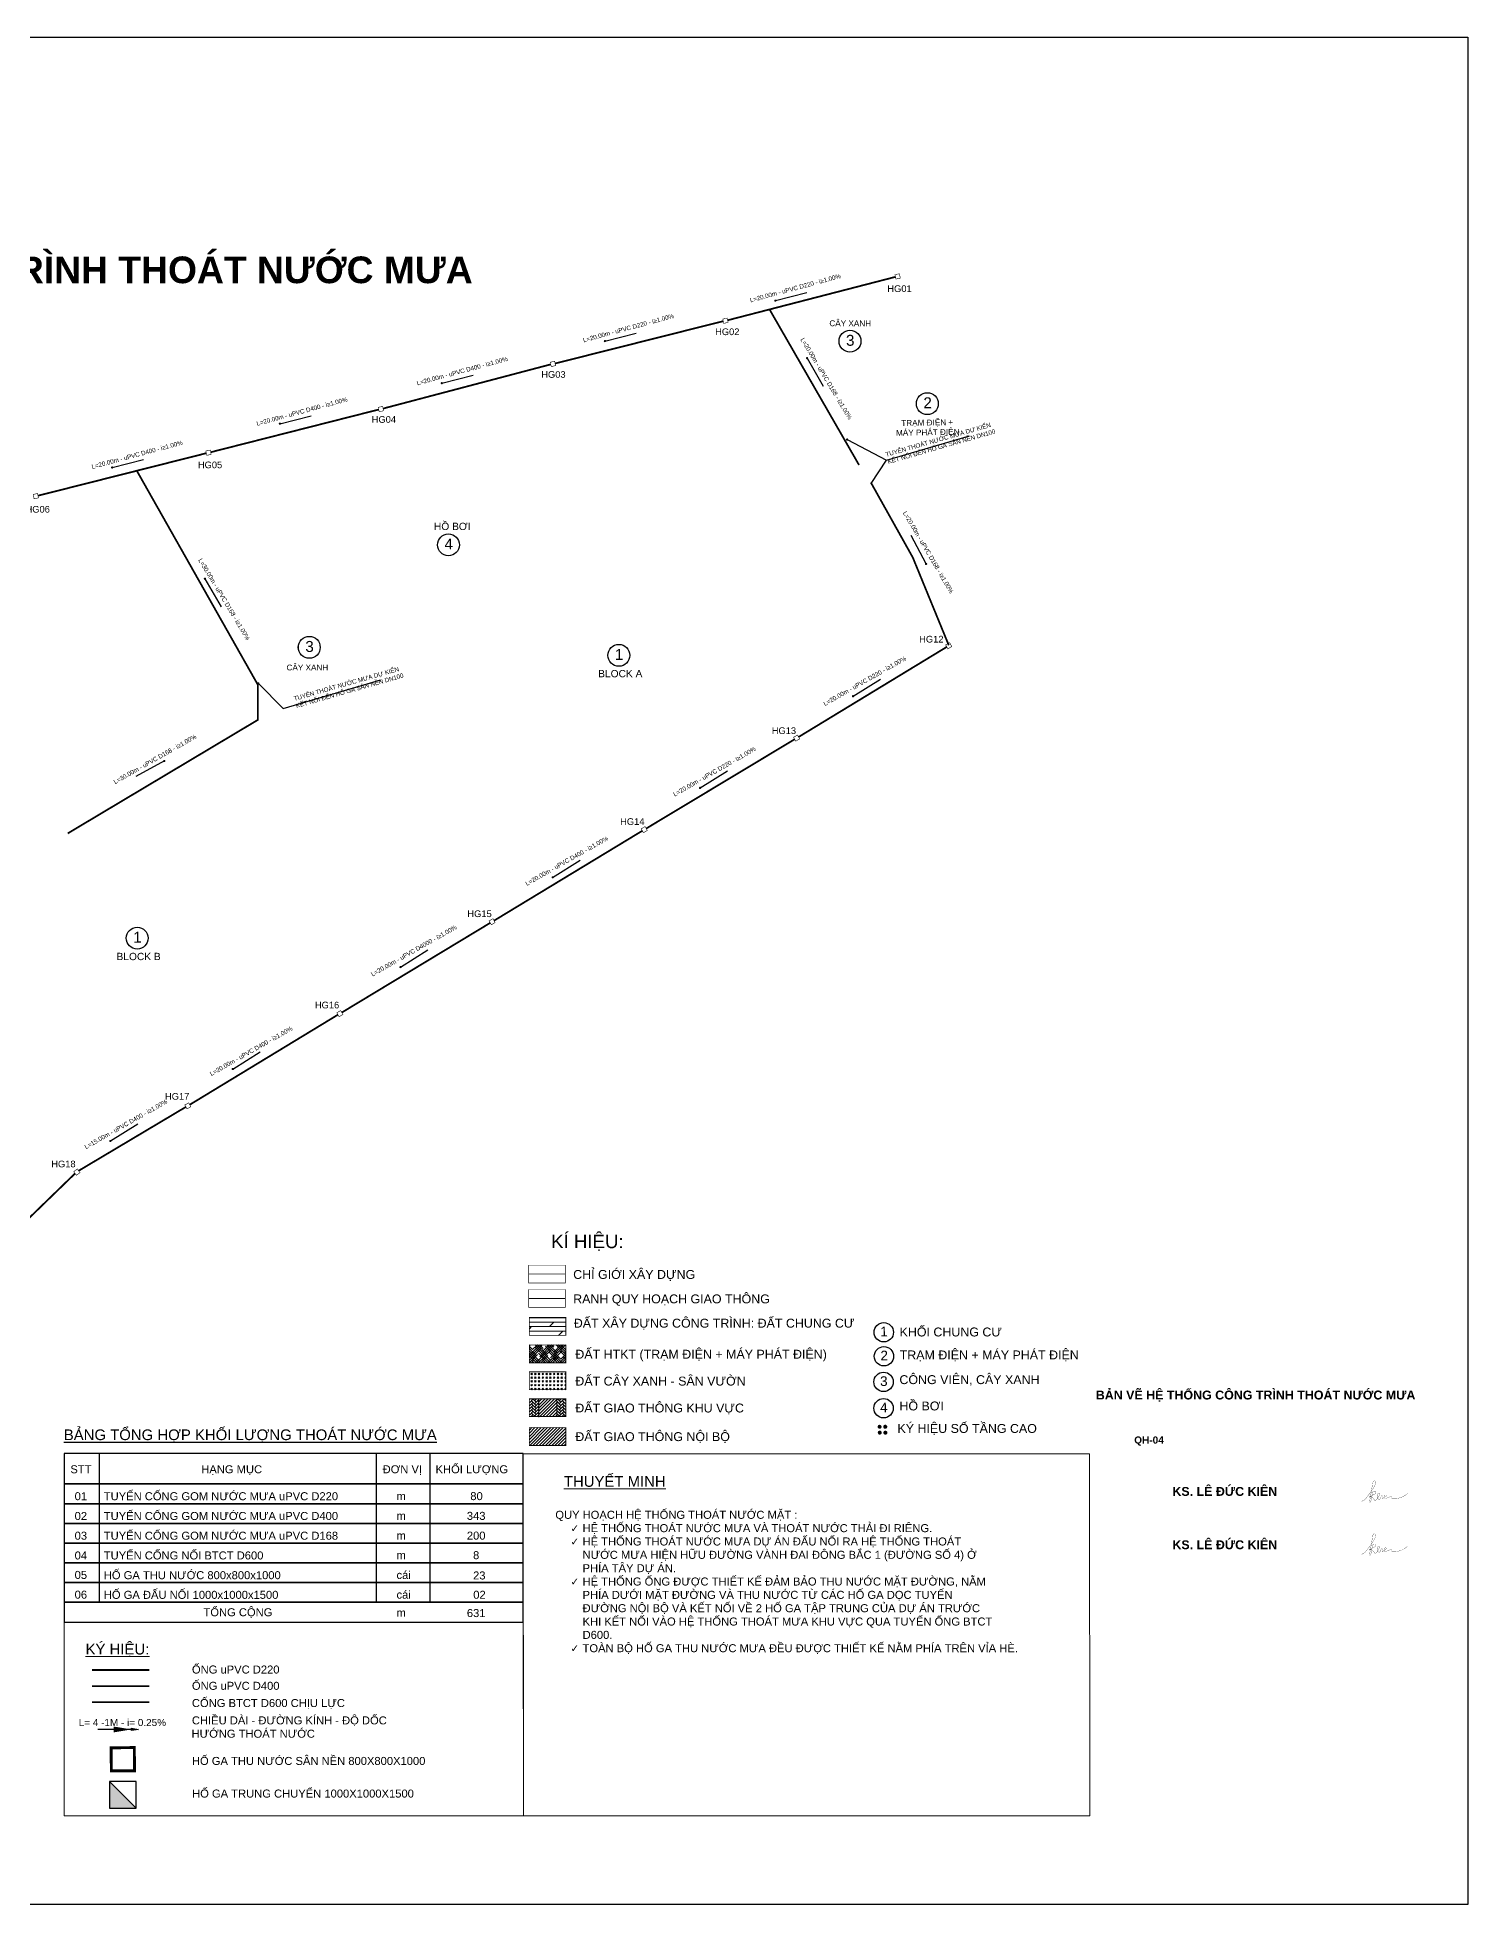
# Model space of a CAD drawing. Header units: metres. Extents: x 612567 to 612864, y 1207716 to 1207926.
# Drawn here: x 612702.7 to 612863.5, y 1207715.5 to 1207925.5 of the extents above; entities that cross this region are included whole.
import ezdxf
from ezdxf.enums import TextEntityAlignment as Align

# ---------------------------------------------------------------- set-up
doc = ezdxf.new("R2010")
doc.units = ezdxf.units.M
doc.header["$MEASUREMENT"] = 0
doc.set_wipeout_variables(frame=1)
for name, pattern in [('3-1', [4, 3, -1]), ('ACAD_ISO02W100', [15, 12, -3]), ('Dash', [6.35, 3.175, -3.175]), ('DASHDOT', [1, 0.5, -0.25, 0, -0.25]), ('HIDDEN2', [4.7625, 3.175, -1.5875])]:
    doc.linetypes.add(name, pattern=pattern)
for name, color, linetype in [('0-Frame-text', 7, 'Continuous'), ('02-TEXT', 7, 'Continuous'), ('3_Heavy line', 3, 'Continuous'), ('5L', 1, 'Continuous'), ('@.TUYEN TN MƯA', 4, 'DASHDOT'), ('CHU', 7, 'Continuous'), ('GT-MCN', 7, 'Continuous'), ('KHUNG LUI CONG TRINH', 7, 'Continuous'), ('TAD - TEXT', 7, 'Continuous'), ('TT.TAD - LANDMARK', 6, 'Continuous'), ('TT.TAD - LANDSCAPE - HATCH', 254, 'Continuous'), ('XREF-KHUNG A2-Songhong$0$TEXT KHUNG', 7, 'Continuous')]:
    doc.layers.add(name, color=color, linetype=linetype)
for name, color, linetype, lineweight in [('00-HACTH', 8, 'Continuous', 5), ('E-04', 252, '04DH', 5), ('GACH LAT', 8, 'Continuous', 5), ('Level 3', 7, 'Continuous', 0), ('QH', 5, '3-1', 30), ('QH_DAT_Cayxanhhanche', 94, 'ACAD_ISO02W100', 13), ('QH_DAT_CTHTKT_DuongGT', 251, 'ACAD_ISO02W100', 20), ('QH_DAT_CTHTKT_Hatangkhac', 199, 'ACAD_ISO02W100', 9), ('QH_DAT_NO_Nhaochungcu', 40, 'ACAD_ISO02W100', 13), ('QHDH_DAT_CTHTKT_DuongGT_CH', 251, 'ACAD_ISO02W100', 20)]:
    doc.layers.add(name, color=color, linetype=linetype, lineweight=lineweight)
doc.styles.add('arial', font='arial.ttf')
doc.styles.add('Khung ten 25062008$0$arial', font='arialbd.ttf', dxfattribs={"height": 2.5})
doc.styles.get("Standard").update_dxf_attribs({"font": 'arial.ttf'})
doc.styles.add('VNIHC', font='')
doc.styles.add('XREF-KHUNG A2-Songhong$0$XR KHUNG 4TO A0 NOI DAI$0$Khung ten 25062008$0$arial', font='arialbd.ttf', dxfattribs={"height": 2.5})
doc.styles.get('VNIHC').set_extended_font_data('VNI-Helve-Condense')
doc.linetypes.add('04DH', pattern='A,15.184282,-3.785163,0.245393,-3.754607,0.245393,-3.785163,15.184282,-3.88722,["0,4kV",VNIHC,S=6,R=0,X=0,Y=-3],-22.15922', length=68.230723)
doc.linetypes.add('TRACKS', pattern='A,0.15,[130,ltypeshp.shx,S=0.25,R=0,X=0,Y=0],0.15', length=0.3)
doc.dimstyles.get("Standard").update_dxf_attribs({"dimtxt": 0.18, "dimasz": 0.18, "dimexe": 0.18, "dimexo": 0.0625, "dimgap": 0.09, "dimtad": 0, "dimtih": 1, "dimtoh": 1, "dimdec": 4, "dimzin": 0, "dimdsep": 46, "dimtxsty": 'Standard', "dimcen": 0.09, "dimadec": 0, "dimazin": 0, "dimtfac": 1, "dimtdec": 4, "dimtofl": 0, "dimtmove": 0, "dimatfit": 3, "dimfxl": 1, "dimtolj": 1, "dimtzin": 0, "dimarcsym": 0})
doc.dimstyles.new('VQA - Dim Mat Cat GTx2', dxfattribs={"dimtxt": 1, "dimasz": 0.2, "dimexe": 0.2, "dimexo": 0.2, "dimgap": 0.1, "dimtad": 1, "dimdec": 0, "dimzin": 12, "dimtxsty": 'arial', "dimblk": 'ARCHTICK', "dimcen": 1, "dimdle": 0.1, "dimclrd": 256, "dimclre": 256, "dimclrt": 256, "dimadec": 3, "dimazin": 3, "dimtm": 1e-09, "dimtfac": 1, "dimtdec": 0, "dimtix": 1, "dimtmove": 0, "dimatfit": 1, "dimldrblk": 'DOTSMALL', "dimfxl": 1, "dimfxlon": 1, "dimtolj": 1, "dimtzin": 4, "dimlwd": -1, "dimlwe": -1, "dimarcsym": 0})
pattern_1 = [(45, (-613713.7546, -1204723.17035), (-0.176776695297, 0.176776695297), [])]
pattern_2 = [(45, (-194.52898, -2.8142), (0, 0.34745427), [0.7370618, -0.2456873]), (135, (-194.35525, -2.64048), (3e-17, 0.34745427), [0.7370618, -0.2456873])]

# ---------------------------------------------------------------- blocks, each defined once
blk = doc.blocks.new('TEN HANG MUC')
at = {"color": 6}
blk.add_wipeout([(2345, 1911), (1660, 2528), (786, 2917), (19, 3016), (-923, 2865), (-1651, 2509), (-2252, 1976), (-2569, 1533), (-2837, 936), (-2949, 453), (-2970, -243), (-2929, -539), (-2770, -1090), (-2597, -1452), (-2206, -1997), (-1798, -2371), (-1275, -2690), (-877, -2847), (-443, -2948), (19, -2984), (679, -2910), (1121, -2774), (1620, -2521), (2070, -2173), (2418, -1785), (2615, -1487), (2815, -1069), (2950, -625), (3019, 16), (2939, 706), (2780, 1190), (2523, 1668)], dxfattribs=at).dxf.layer = '02-TEXT'
at = {"layer": '02-TEXT', "color": 6}
blk.add_circle((19, 16), 3000, dxfattribs=at)
at = {"layer": '02-TEXT', "color": 6, "linetype": 'Continuous', "style": 'arial'}
blk.add_attdef('A', text='', height=3000, dxfattribs=at).set_placement((100, -1243), align=Align.CENTER)
blk = doc.blocks.new('5E45666')
at = {"layer": 'GACH LAT'}
h = blk.add_hatch(dxfattribs=at)
h.set_pattern_fill('AR-HBONE', color=256, scale=0.002418)
h.set_pattern_definition(pattern_2)
h.paths.add_polyline_path([(2.99, 13.91), (1.98, 13.91), (1.98, 11.91), (2.99, 11.91)])
h = blk.add_hatch(dxfattribs=at)
h.set_pattern_fill('AR-HBONE', color=256, scale=0.002418)
h.set_pattern_definition(pattern_2)
h.paths.add_polyline_path([(6.04, 13.91), (5.03, 13.91), (5.03, 11.91), (6.04, 11.91)])
at = {"layer": 'QH_DAT_Cayxanhhanche'}
h = blk.add_hatch(dxfattribs=at)
h.set_pattern_fill('GOST_GLASS', color=256, scale=0.05)
h.set_pattern_definition([(45, (-613713.7546, -1204723.17035), (0.42426406871, 0), [0.25, -0.35]), (45, (-613713.64853, -1204723.17035), (0.42426406871, 0), [0.1, -0.5]), (45, (-613713.7546, -1204723.06428), (0.42426406871, 0), [0.1, -0.5])])
h.paths.add_polyline_path([(6.04, 14.93), (1.93, 14.93), (1.93, 16.94), (6.04, 16.94)])
at = {"layer": 'QH_DAT_CTHTKT_DuongGT', "linetype": 'Continuous'}
h = blk.add_hatch(dxfattribs=at)
h.set_pattern_fill('ANSI31', color=256, scale=2)
h.set_pattern_definition(pattern_1)
h.paths.add_polyline_path([(2.99, 13.91), (2.99, 11.91), (5.03, 11.91), (5.03, 13.91)])
h = blk.add_hatch(dxfattribs=at)
h.set_pattern_fill('ANSI31', color=256, scale=2)
h.set_pattern_definition(pattern_1)
h.paths.add_polyline_path([(1.93, 10.66), (1.93, 8.65), (6.04, 8.65), (6.04, 10.66)])
at = {"layer": 'QH_DAT_CTHTKT_Hatangkhac', "linetype": 'Continuous', "ltscale": 0.01}
h = blk.add_hatch(dxfattribs=at)
h.set_pattern_fill('HOUND', color=256, scale=3, angle=45)
h.set_pattern_definition([(45, (-613713.7546, -1204720.14355), (0.397747564417, 0.662912607362), [3, -1.5]), (135, (-613713.7546, -1204720.14355), (0.397747564417, -0.662912607362), [3, -1.5])])
h.paths.add_polyline_path([(6.04, 17.96), (1.93, 17.96), (1.93, 19.96), (6.04, 19.96)])
at = {"layer": 'QH_DAT_NO_Nhaochungcu', "linetype": 'Continuous'}
h = blk.add_hatch(dxfattribs=at)
h.set_pattern_fill('DOLMIT', color=256, scale=2, style=0)
h.set_pattern_definition([(0, (-613713.7546, -1204721.4754), (0, 0.5), []), (45, (-613713.7546, -1204721.4754), (-0.9999999983, 0.9999999983), [0.7071067812, -1.4142135624])])
h.paths.add_polyline_path([(6.04, 21.04), (1.93, 21.04), (1.93, 23.05), (6.04, 23.05)])
at = {"color": 4, "linetype": 'Continuous', "ltscale": 5, "const_width": 0.227, "elevation": 11.55, "flags": 128}
for points in [[(41.21, 10.77, 1), (41.43, 10.75, 1)], [(41.84, 10.77, 1), (42.07, 10.75, 1)], [(41.23, 10.11, 1), (41.45, 10.09, 1)], [(41.86, 10.1, 1), (42.08, 10.09, 1)]]:
    blk.add_lwpolyline(points, format="xyb", close=True, dxfattribs=at)
at = {"layer": '00-HACTH', "elevation": -0.2}
for points in [[(2.99, 13.85), (2.99, 11.85)], [(5.03, 13.91), (5.03, 11.91)]]:
    blk.add_lwpolyline(points, dxfattribs=at)
at = {"layer": 'KHUNG LUI CONG TRINH', "linetype": 'Dash', "lineweight": 25, "ltscale": 0.1, "const_width": 0.1}
blk.add_lwpolyline([(1.86, 27.94), (5.97, 27.94)], dxfattribs=at)
at = {"layer": 'QH', "linetype": 'ACAD_ISO02W100', "ltscale": 0.1, "const_width": 0.106}
blk.add_lwpolyline([(1.86, 25.2), (5.97, 25.2)], dxfattribs=at)
at = {"layer": 'QH_DAT_Cayxanhhanche', "ltscale": 0.075, "const_width": 0.1}
blk.add_lwpolyline([(6.04, 14.93), (1.93, 14.93), (1.93, 16.94), (6.04, 16.94)], close=True, dxfattribs=at)
at = {"layer": 'QH_DAT_CTHTKT_Hatangkhac', "ltscale": 0.075, "const_width": 0.1, "elevation": 0.2}
blk.add_lwpolyline([(6.04, 17.96), (1.93, 17.96), (1.93, 19.96), (6.04, 19.96)], close=True, dxfattribs=at)
at = {"layer": 'QH_DAT_NO_Nhaochungcu', "linetype": 'HIDDEN2', "ltscale": 0.3, "const_width": 0.1}
blk.add_lwpolyline([(6.04, 21.04), (1.93, 21.04), (1.93, 23.05), (6.04, 23.05)], close=True, dxfattribs=at)
at = {"layer": 'QHDH_DAT_CTHTKT_DuongGT_CH', "ltscale": 0.05, "const_width": 0.1, "elevation": -0.2}
for points in [[(6.04, 11.91), (1.93, 11.91), (1.93, 13.91), (6.04, 13.91)], [(6.04, 8.65), (1.93, 8.65), (1.93, 10.66), (6.04, 10.66)]]:
    blk.add_lwpolyline(points, close=True, dxfattribs=at)
at = {"layer": 'TT.TAD - LANDSCAPE - HATCH', "color": 0, "linetype": 'Continuous', "const_width": 0.0605}
for points in [[(5.97, 26.94), (1.86, 26.94), (1.86, 28.94), (5.97, 28.94)], [(5.97, 24.19), (1.86, 24.19), (1.86, 26.2), (5.97, 26.2)]]:
    blk.add_lwpolyline(points, close=True, dxfattribs=at)
at = {"layer": 'TT.TAD - LANDMARK', "linetype": 'Continuous', "xscale": 0.0003627272727272727, "yscale": 0.0003627272727272727, "zscale": 0.0003627272727272727, "rotation": 0.8617172174704556}
for p, values in [((41.78, 21.38, 11.55), {'A': '1'}), ((41.76, 15.8, 11.55), {'A': '3'})]:
    blk.add_blockref('TEN HANG MUC', p, dxfattribs=at).add_auto_attribs(values)
at = {"layer": 'TAD - TEXT', "linetype": 'Continuous', "ltscale": 5, "style": 'arial'}
for s, p in [('CHỈ GIỚI XÂY DỰNG', (6.86, 27.39)), ('RANH QUY HOẠCH GIAO THÔNG', (6.86, 24.64)), ('ĐẤT HTKT (TRẠM ĐIỆN + MÁY PHÁT ĐIỆN)', (7.1, 18.42)), ('ĐẤT CÂY XANH - SÂN VƯỜN', (7.1, 15.4, -0.2)), ('ĐẤT GIAO THÔNG KHU VỰC', (7.1, 12.37, -0.2)), ('KÝ HIỆU SỐ TẦNG CAO', (43.33, 10.07, 11.55)), ('ĐẤT GIAO THÔNG NỘI BỘ', (7.1, 9.15, -0.2))]:
    blk.add_text(s, height=1, dxfattribs=at).set_placement(p)
at = {"layer": 'TAD - TEXT', "linetype": 'Continuous', "ltscale": 5, "attachment_point": 1, "style": 'arial'}
for s, insert, char_height, width in [('KÍ HIỆU: ', (4.38, 32.35), 1.5, 30.7682), ('ĐẤT XÂY DỰNG CÔNG TRÌNH: ĐẤT CHUNG CƯ ', (6.93, 22.91), 1, 33.6819)]:
    blk.add_mtext(s, dxfattribs=dict(at, insert=insert, char_height=char_height, width=width))
at = {"layer": 'TT.TAD - LANDMARK', "linetype": 'Continuous', "xscale": 0.0003627272727272727, "yscale": 0.0003627272727272727, "zscale": 0.0003627272727272727, "rotation": 0.8617172174704556}
blk.add_blockref('TEN HANG MUC', (41.76, 12.84, 11.55), dxfattribs=at).add_auto_attribs({'A': '4'})
at = {"layer": 'TAD - TEXT', "linetype": 'Continuous', "ltscale": 5, "style": 'arial'}
for s, p in [('KHỐI CHUNG CƯ', (43.57, 20.92, 11.55)), ('CÔNG VIÊN, CÂY XANH', (43.55, 15.56, 11.55))]:
    blk.add_text(s, height=1, dxfattribs=at).set_placement(p)
at = {"layer": 'TT.TAD - LANDMARK', "linetype": 'Continuous', "xscale": 0.0003627272727272727, "yscale": 0.0003627272727272727, "zscale": 0.0003627272727272727, "rotation": 0.8617172174704556}
blk.add_blockref('TEN HANG MUC', (41.8, 18.68, 11.55), dxfattribs=at).add_auto_attribs({'A': '2'})
at = {"layer": 'TAD - TEXT', "linetype": 'Continuous', "ltscale": 5, "style": 'arial'}
blk.add_text('HỒ BƠI', height=1, dxfattribs=at).set_placement((43.55, 12.6, 11.55))
blk.add_text('TRẠM ĐIỆN + MÁY PHÁT ĐIỆN', height=1, dxfattribs=at).set_placement((43.58, 18.34, 11.55))
blk = doc.blocks.new('_ARCHTICK')
at = {"color": 0, "linetype": 'ByBlock', "const_width": 0.3}
blk.add_lwpolyline([(-0.5, -0.5), (0.5, 0.5)], dxfattribs=at)
blk = doc.blocks.new('fbf')
at = {"layer": 'TT.TAD - LANDMARK', "linetype": 'Continuous', "xscale": 0.0004103999999999999, "yscale": 0.0004103999999999999, "zscale": 0.0004103999999999999, "rotation": 0.8617172174704556}
for p, values in [((614221.7, 1204898.75), {'A': '3'}), ((614230.4, 1204891.72, 98), {'A': '2'}), ((614176.54, 1204875.84, 98), {'A': '4'}), ((614160.89, 1204864.32), {'A': '3'}), ((614195.71, 1204863.42, 98), {'A': '1'}), ((614141.54, 1204831.62, 98), {'A': '1'})]:
    blk.add_blockref('TEN HANG MUC', p, dxfattribs=at).add_auto_attribs(values)
at = {"layer": 'TAD - TEXT', "linetype": 'Continuous', "ltscale": 5, "style": 'arial'}
for s, height, p in [('CÂY XANH', 0.657, (614219.39, 1204900.44, 78.4)), ('HỒ BƠI', 0.821, (614174.92, 1204877.52, 98)), ('CÂY XANH', 0.657, (614158.34, 1204861.73, 78.4)), ('BLOCK A', 0.821, (614193.39, 1204860.96, 98)), ('BLOCK B', 0.821, (614139.22, 1204829.15, 98))]:
    blk.add_text(s, height=height, dxfattribs=at).set_placement(p)
at = {"layer": 'TAD - TEXT', "insert": (614223.84, 1204889.81, 78.4), "char_height": 0.6566, "width": 13.0364, "attachment_point": 1, "rotation": 1.0497, "style": 'arial'}
blk.add_mtext('\\pi3.63656;TRẠM ĐIỆN +\\P\\pi3.02202;MÁY PHÁT ĐIỆN', dxfattribs=at)
blk = doc.blocks.new('Hệ thống thoát nước mưa')
at = {"layer": '@.TUYEN TN MƯA', "color": 4, "const_width": 0.2, "flags": 128}
for points in [[(612799.17, 1207898.58), (612780.29, 1207893.7)], [(612795.07, 1207877.42), (612785, 1207894.92)], [(612779.8, 1207893.6), (612760.89, 1207888.84)], [(612796.45, 1207875.36), (612801.11, 1207867.03), (612805.16, 1207857.15)], [(612804.94, 1207856.97), (612788.26, 1207846.83)], [(612787.83, 1207846.58), (612771.13, 1207836.54)]]:
    blk.add_lwpolyline(points, dxfattribs=at)
at = {"layer": '@.TUYEN TN MƯA', "color": 4, "linetype": 'ByBlock', "ltscale": 0.5, "const_width": 0.0635, "flags": 128}
for points in [[(612799.6, 1207898.93), (612799.11, 1207898.83), (612799.22, 1207898.34), (612799.71, 1207898.44)], [(612780.23, 1207893.94), (612779.75, 1207893.84), (612779.85, 1207893.35), (612780.34, 1207893.46)], [(612760.83, 1207889.09), (612760.34, 1207888.98), (612760.45, 1207888.49), (612760.94, 1207888.6)], [(612741.49, 1207884.01), (612741, 1207883.91), (612741.1, 1207883.42), (612741.59, 1207883.52)], [(612722.1, 1207879.1), (612721.61, 1207879), (612721.71, 1207878.51), (612722.2, 1207878.61)], [(612702.68, 1207874.22), (612702.19, 1207874.11), (612702.29, 1207873.62), (612702.78, 1207873.73)], [(612805.25, 1207857.44), (612804.81, 1207857.19), (612805.06, 1207856.75), (612805.5, 1207857)], [(612788.14, 1207847.05), (612787.7, 1207846.8), (612787.95, 1207846.37), (612788.39, 1207846.62)], [(612771.01, 1207836.76), (612770.57, 1207836.51), (612770.82, 1207836.07), (612771.26, 1207836.32)], [(612753.9, 1207826.4), (612753.46, 1207826.15), (612753.71, 1207825.72), (612754.14, 1207825.97)], [(612736.77, 1207816.07), (612736.34, 1207815.82), (612736.59, 1207815.38), (612737.02, 1207815.63)], [(612719.67, 1207805.69), (612719.24, 1207805.45), (612719.49, 1207805.01), (612719.92, 1207805.26)], [(612706.75, 1207797.95), (612707.05, 1207797.55), (612707.45, 1207797.84), (612707.15, 1207798.25)]]:
    blk.add_lwpolyline(points, close=True, dxfattribs=at)
at = {"layer": '@.TUYEN TN MƯA', "color": 4, "ltscale": 2, "const_width": 0.2, "flags": 128}
for points in [[(612760.4, 1207888.74), (612741.54, 1207883.77)], [(612741.05, 1207883.66), (612722.15, 1207878.86)], [(612721.66, 1207878.75), (612702.73, 1207873.97)], [(612713.84, 1207876.78), (612727.46, 1207852.7)], [(612727.46, 1207852.7), (612727.46, 1207848.76), (612706.07, 1207835.99)], [(612770.7, 1207836.29), (612754.02, 1207826.18)], [(612753.59, 1207825.93), (612736.9, 1207815.85)], [(612736.46, 1207815.6), (612719.8, 1207805.48)], [(612719.36, 1207805.23), (612707.3, 1207798.05)], [(612706.9, 1207797.75), (612692.9, 1207784.17)]]:
    blk.add_lwpolyline(points, dxfattribs=at)
at = {"layer": '@.TUYEN TN MƯA', "style": 'arial'}
for s, p in [('HG01', (612798.25, 1207896.88)), ('HG02', (612778.88, 1207892.03)), ('HG03', (612759.33, 1207887.23)), ('HG04', (612740.26, 1207882.17)), ('HG05', (612720.71, 1207877.06)), ('HG06', (612701.33, 1207872.07)), ('HG12', (612801.83, 1207857.46)), ('HG13', (612785.25, 1207847.17)), ('HG14', (612768.2, 1207836.95)), ('HG15', (612751.02, 1207826.58)), ('HG16', (612733.87, 1207816.31)), ('HG17', (612717.01, 1207806.04)), ('HG18', (612704.22, 1207798.44))]:
    blk.add_text(s, height=0.75, dxfattribs=at).set_placement(p)
at = {"layer": '@.TUYEN TN MƯA', "color": 4, "char_height": 0.5, "attachment_point": 1, "style": 'arial'}
for s, insert, width, rotation in [('{\\W0.8;L=20.00m - uPVC D220 - i≥1.00%}', (612782.74, 1207896.18), 9.4756, 15.1622), ('{\\W0.8;L=20.00m - uPVC D220 - i≥1.00%}', (612763.97, 1207891.69), 9.4756, 15.1622), ('{\\W0.8;L=20.00m - uPVC D168 - i≥1.00%}', (612788.88, 1207891.79), 9.4756, 300.9903), ('{\\W0.8;L=20.00m - uPVC D400 - i≥1.00%}', (612745.27, 1207886.86), 9.4756, 15.1622), ('{\\W0.8;L=20.00m - uPVC D400 - i≥1.00%}', (612727.25, 1207882.31), 9.4756, 15.1622), ('{\\W0.8;TUYẾN THOÁT NƯỚC MƯA DỰ KIẾN KẾT NỐI ĐẾN HỐ GA SÂN NỀN DN100}', (612798, 1207878.82), 10.057, 15.9684), ('{\\W0.8;L=20.00m - uPVC D400 - i≥1.00%}', (612708.71, 1207877.45), 9.4756, 15.1622), ('{\\W0.8;L=20.00m - uPVC D168 - i≥1.00%}', (612800.4, 1207872.29), 9.4756, 300.3538), ('{\\W0.8;L=30.00m - uPVC D168 - i≥1.00%}', (612721.16, 1207866.98), 9.4756, 300.9903), ('{\\W0.8;TUYẾN THOÁT NƯỚC MƯA DỰ KIẾN KẾT NỐI ĐẾN HỐ GA SÂN NỀN DN100}', (612731.44, 1207851.37), 10.057, 15.9684), ('{\\W0.8;L=20.00m - uPVC D220 - i≥1.00%}', (612790.99, 1207850.74), 9.4756, 29.561), ('{\\W0.8;L=30.00m - uPVC D168 - i≥1.00%}', (612711.16, 1207841.95), 9.4756, 29.561), ('{\\W0.8;L=20.00m - uPVC D220 - i≥1.00%}', (612774.09, 1207840.56), 9.4756, 29.561), ('{\\W0.8;L=20.00m - uPVC D400 - i≥1.00%}', (612757.47, 1207830.51), 9.4756, 29.561), ('{\\W0.8;L=20.00m - uPVC D4000 - i≥1.00%}', (612740.11, 1207820.32), 9.4756, 29.561), ('{\\W0.8;L=20.00m - uPVC D400 - i≥1.00%}', (612721.98, 1207809.13), 9.4756, 29.561), ('{\\W0.8;L=15.00m - uPVC D400 - i≥1.00%}', (612707.89, 1207800.9), 9.4756, 29.561)]:
    blk.add_mtext(s, dxfattribs=dict(at, insert=insert, width=width, rotation=rotation))
at = {"layer": '@.TUYEN TN MƯA', "linetype": 'Continuous'}
for points, override in [([(612785.66, 1207895.91), (612789.18, 1207896.81)], {"dimasz": 1, "dimgap": 0.1, "dimtad": 0}), ([(612766.49, 1207891.36), (612770.01, 1207892.26)], {"dimasz": 1, "dimgap": 0.1, "dimtad": 0}), ([(612789.22, 1207889.44), (612791.05, 1207886.29)], {"dimasz": 1, "dimgap": 0.1, "dimtad": 0}), ([(612748.15, 1207886.63), (612751.67, 1207887.52)], {"dimasz": 1, "dimgap": 0.1, "dimtad": 0}), ([(612729.93, 1207882.07), (612733.45, 1207882.97)], {"dimasz": 1, "dimgap": 0.1, "dimtad": 0}), ([(612793.72, 1207880.29), (612798.14, 1207877.96), (612807.5, 1207880.69)], {"dimasz": 1, "dimtad": 0}), ([(612796.45, 1207875.36), (612798.14, 1207877.96), (612807.5, 1207880.69)], {"dimasz": 1, "dimtad": 0}), ([(612711.07, 1207877.14), (612714.59, 1207878.04)], {"dimasz": 1, "dimgap": 0.1, "dimtad": 0}), ([(612802.61, 1207866.29), (612800.92, 1207869.51)], {"dimasz": 1, "dimgap": 0.1, "dimtad": 0}), ([(612721.5, 1207864.63), (612723.33, 1207861.49)], {"dimasz": 1, "dimgap": 0.1, "dimtad": 0}), ([(612727.51, 1207852.86), (612730.29, 1207850.04), (612741.3, 1207853.25)], {"dimasz": 1, "dimtad": 0}), ([(612794.39, 1207851.42), (612797.47, 1207853.35)], {"dimasz": 1, "dimgap": 0.1, "dimtad": 0}), ([(612716.94, 1207844.14), (612713.75, 1207842.4)], {"dimasz": 1, "dimgap": 0.1, "dimtad": 0}), ([(612777.19, 1207841.11), (612780.27, 1207843.04)], {"dimasz": 1, "dimgap": 0.1, "dimtad": 0}), ([(612760.61, 1207831.05), (612763.69, 1207832.99)], {"dimasz": 1, "dimgap": 0.1, "dimtad": 0}), ([(612743.5, 1207820.96), (612746.58, 1207822.89)], {"dimasz": 1, "dimgap": 0.1, "dimtad": 0}), ([(612724.63, 1207809.49), (612727.71, 1207811.42)], {"dimasz": 1, "dimgap": 0.1, "dimtad": 0}), ([(612710.87, 1207801.4), (612713.95, 1207803.33)], {"dimasz": 1, "dimgap": 0.1, "dimtad": 0})]:
    blk.add_leader(points, dimstyle='VQA - Dim Mat Cat GTx2', override=override, dxfattribs=at)

msp = doc.modelspace()

# ---------------------------------------------------------------- linework, layer by layer
at = {"layer": '3_Heavy line', "color": 160, "linetype": 'Continuous', "const_width": 0.0252, "flags": 128}
for points in [[(612851.59, 1207760.88, 0.044334), (612851.85, 1207761, 0.075255), (612851.98, 1207761.11, 0.004913), (612852.17, 1207761.33, 0.018079), (612852.22, 1207761.39, 0.002496), (612852.44, 1207761.69, 0.006902), (612852.52, 1207761.8, 0.001748), (612852.6, 1207761.92, -0.00117), (612852.73, 1207762.11, -0.007074), (612852.85, 1207762.28, 0.006492), (612852.98, 1207762.47, 0.051453), (612853.04, 1207762.57, 0.025534), (612853.12, 1207762.8, 0.058303), (612853.15, 1207762.95, 0.064226), (612853.14, 1207763.08, 0.108536), (612853.09, 1207763.18, 0.245903), (612853.05, 1207763.2, 0.152752), (612853, 1207763.19, 0.0745), (612852.93, 1207763.12, 0.043187), (612852.84, 1207762.98, 0.078272), (612852.81, 1207762.89, 0.018115), (612852.79, 1207762.71, -0.017687), (612852.77, 1207762.53, -0.000619), (612852.68, 1207761.96, -0.002945), (612852.66, 1207761.84, -0.000393), (612852.62, 1207761.63, 0.000329), (612852.58, 1207761.38, 0.000886), (612852.54, 1207761.16, 0.001568), (612852.52, 1207761.03, 0.022704), (612852.51, 1207760.99, 0.005447), (612852.5, 1207760.84, 0.021671), (612852.5, 1207760.77, 0.058331), (612852.51, 1207760.74, 0.540144), (612852.53, 1207760.74, 0.088891), (612852.58, 1207760.8, 0.022371), (612852.61, 1207760.84, 0.028919), (612852.62, 1207760.88, 0.026107), (612852.65, 1207760.99, 0.008418), (612852.72, 1207761.32, 0.022579), (612852.76, 1207761.55, -0.024923), (612852.79, 1207761.76, -0.058548), (612852.83, 1207761.88, -0.07425), (612852.88, 1207761.97, -0.111851), (612852.93, 1207762, -0.070368), (612853.03, 1207762.03, -0.090912), (612853.12, 1207762.02, -0.180783), (612853.16, 1207761.99, -0.137714), (612853.18, 1207761.95, -0.077158), (612853.17, 1207761.87, -0.067829), (612853.13, 1207761.76, -0.095257), (612853.08, 1207761.7, -0.048865), (612852.96, 1207761.63, -0.020099), (612852.67, 1207761.5, -0.038098), (612852.5, 1207761.44, 0.107022), (612852.45, 1207761.41, 1.011043), (612852.5, 1207761.35, -0.27021), (612852.66, 1207761.37, -0.0336), (612852.79, 1207761.31, -0.069961), (612852.85, 1207761.27, -0.02544), (612852.89, 1207761.22, -0.010409), (612853, 1207761.09, -0.043018), (612853.04, 1207761.02, 0.068903), (612853.08, 1207760.97, 0.26305), (612853.11, 1207760.96, 0.106516), (612853.19, 1207761, 0.080478), (612853.29, 1207761.1, 0.022349), (612853.57, 1207761.54, 0.009673), (612853.66, 1207761.69, 0.073376), (612853.66, 1207761.71, 0.330784), (612853.66, 1207761.72, 0.040621), (612853.59, 1207761.75, 0.468883), (612853.35, 1207761.6, 0.213065), (612853.49, 1207761.09, 0.022161), (612853.54, 1207761.04, 0.245558), (612853.55, 1207761.04, 0.153085), (612853.56, 1207761.05, 0.018529), (612853.66, 1207761.16, 0.161373), (612853.77, 1207761.42, -0.415065), (612853.86, 1207761.5, -0.115323), (612853.89, 1207761.49, -0.084868), (612853.91, 1207761.47, -0.351259), (612853.91, 1207761.37, 0.241621), (612853.89, 1207761.23, 0.030708), (612853.91, 1207761.18, 0.244647), (612853.92, 1207761.17, 0.153965), (612853.94, 1207761.17, 0.037462), (612854.02, 1207761.22, 0.017021), (612854.14, 1207761.3, 0.01288), (612854.29, 1207761.42, 0.024258), (612854.36, 1207761.48, 0.04155), (612854.39, 1207761.52, 0.454416), (612854.38, 1207761.57, 0.161541), (612854.26, 1207761.59, 0.092631), (612854.19, 1207761.56, 0.133223), (612854.15, 1207761.53, 0.058382), (612854.13, 1207761.48, 0.031134), (612854.11, 1207761.39, 0.058644), (612854.1, 1207761.27, 0.126809), (612854.12, 1207761.21, 0.220272), (612854.19, 1207761.17, 0.129804), (612854.32, 1207761.19, 0.005531), (612854.47, 1207761.25, -0.006149), (612854.59, 1207761.3, -0.00073), (612854.72, 1207761.36, 0.000893), (612854.83, 1207761.4, 0.033207), (612854.89, 1207761.43, -0.045321), (612854.93, 1207761.44, -0.383917), (612854.94, 1207761.44, -0.063368), (612854.97, 1207761.35, -0.28021), (612854.94, 1207761.27, 0.582091), (612854.95, 1207761.21, 0.049358), (612854.98, 1207761.2, 0.01824), (612855.07, 1207761.19, 0.014364), (612855.1, 1207761.19, 0.002033), (612855.31, 1207761.19, 0.101755), (612856.04, 1207761.32, 0.089783), (612856.75, 1207761.76)], [(612851.59, 1207754.92, 0.044334), (612851.85, 1207755.05, 0.075255), (612851.98, 1207755.16, 0.004913), (612852.17, 1207755.38, 0.018079), (612852.22, 1207755.44, 0.002496), (612852.44, 1207755.74, 0.006902), (612852.52, 1207755.85, 0.001748), (612852.6, 1207755.97, -0.00117), (612852.73, 1207756.16, -0.007074), (612852.85, 1207756.33, 0.006492), (612852.98, 1207756.52, 0.051453), (612853.04, 1207756.62, 0.025534), (612853.12, 1207756.85, 0.058303), (612853.15, 1207757, 0.064226), (612853.14, 1207757.13, 0.108536), (612853.09, 1207757.23, 0.245903), (612853.05, 1207757.25, 0.152752), (612853, 1207757.24, 0.0745), (612852.93, 1207757.17, 0.043187), (612852.84, 1207757.03, 0.078272), (612852.81, 1207756.94, 0.018115), (612852.79, 1207756.76, -0.017687), (612852.77, 1207756.58, -0.000619), (612852.68, 1207756, -0.002945), (612852.66, 1207755.88, -0.000393), (612852.62, 1207755.68, 0.000329), (612852.58, 1207755.43, 0.000886), (612852.54, 1207755.21, 0.001568), (612852.52, 1207755.08, 0.022704), (612852.51, 1207755.04, 0.005447), (612852.5, 1207754.89, 0.021671), (612852.5, 1207754.82, 0.058331), (612852.51, 1207754.79, 0.540144), (612852.53, 1207754.79, 0.088891), (612852.58, 1207754.85, 0.022371), (612852.61, 1207754.89, 0.028919), (612852.62, 1207754.93, 0.026107), (612852.65, 1207755.04, 0.008418), (612852.72, 1207755.37, 0.022579), (612852.76, 1207755.6, -0.024923), (612852.79, 1207755.81, -0.058548), (612852.83, 1207755.93, -0.07425), (612852.88, 1207756.02, -0.111851), (612852.93, 1207756.05, -0.070368), (612853.03, 1207756.08, -0.090912), (612853.12, 1207756.07, -0.180783), (612853.16, 1207756.04, -0.137714), (612853.18, 1207756, -0.077158), (612853.17, 1207755.92, -0.067829), (612853.13, 1207755.81, -0.095257), (612853.08, 1207755.75, -0.048865), (612852.96, 1207755.68, -0.020099), (612852.67, 1207755.55, -0.038098), (612852.5, 1207755.49, 0.107022), (612852.45, 1207755.46, 1.011043), (612852.5, 1207755.4, -0.27021), (612852.66, 1207755.42, -0.0336), (612852.79, 1207755.36, -0.069961), (612852.85, 1207755.32, -0.02544), (612852.89, 1207755.27, -0.010409), (612853, 1207755.14, -0.043018), (612853.04, 1207755.07, 0.068903), (612853.08, 1207755.02, 0.26305), (612853.11, 1207755.01, 0.106516), (612853.19, 1207755.05, 0.080478), (612853.29, 1207755.15, 0.022349), (612853.57, 1207755.59, 0.009673), (612853.66, 1207755.74, 0.073376), (612853.66, 1207755.76, 0.330784), (612853.66, 1207755.77, 0.040621), (612853.59, 1207755.8, 0.468883), (612853.35, 1207755.65, 0.213065), (612853.49, 1207755.14, 0.022161), (612853.54, 1207755.09, 0.245558), (612853.55, 1207755.09, 0.153085), (612853.56, 1207755.1, 0.018529), (612853.66, 1207755.21, 0.161373), (612853.77, 1207755.47, -0.415065), (612853.86, 1207755.55, -0.115323), (612853.89, 1207755.54, -0.084868), (612853.91, 1207755.52, -0.351259), (612853.91, 1207755.42, 0.241621), (612853.89, 1207755.28, 0.030708), (612853.91, 1207755.23, 0.244647), (612853.92, 1207755.22, 0.153965), (612853.94, 1207755.22, 0.037462), (612854.02, 1207755.27, 0.017021), (612854.14, 1207755.35, 0.01288), (612854.29, 1207755.47, 0.024258), (612854.36, 1207755.53, 0.04155), (612854.39, 1207755.57, 0.454416), (612854.38, 1207755.62, 0.161541), (612854.26, 1207755.64, 0.092631), (612854.19, 1207755.61, 0.133223), (612854.15, 1207755.58, 0.058382), (612854.13, 1207755.53, 0.031134), (612854.11, 1207755.44, 0.058644), (612854.1, 1207755.32, 0.126809), (612854.12, 1207755.26, 0.220272), (612854.19, 1207755.22, 0.129804), (612854.32, 1207755.24, 0.005531), (612854.47, 1207755.3, -0.006149), (612854.59, 1207755.35, -0.00073), (612854.72, 1207755.4, 0.000893), (612854.83, 1207755.45, 0.033207), (612854.89, 1207755.48, -0.045321), (612854.93, 1207755.49, -0.383917), (612854.94, 1207755.49, -0.063368), (612854.97, 1207755.4, -0.28021), (612854.94, 1207755.32, 0.582091), (612854.95, 1207755.26, 0.049358), (612854.98, 1207755.25, 0.01824), (612855.07, 1207755.24, 0.014364), (612855.1, 1207755.24, 0.002033), (612855.31, 1207755.24, 0.101755), (612856.04, 1207755.37, 0.089783), (612856.75, 1207755.81)]]:
    msp.add_lwpolyline(points, format="xyb", dxfattribs=at)

# ---------------------------------------------------------------- block references
msp.add_blockref('fbf', (-1427.66, 2992.59))

# ---------------------------------------------------------------- texts
at = {"layer": '0-Frame-text', "color": 10, "style": 'Khung ten 25062008$0$arial'}
msp.add_text('BẢN VẼ HỆ THỐNG CÔNG TRÌNH THOÁT NƯỚC MƯA ', height=1, dxfattribs=at).set_placement((612839.86, 1207772.33, 174.79), align=Align.CENTER)
msp.add_text('QH-04', height=0.81, dxfattribs=at).set_placement((612827.68, 1207767.77, 5.11), align=Align.MIDDLE_CENTER)
at = {"layer": '0-Frame-text', "color": 10, "insert": (612697.7, 1207900.87), "char_height": 3, "width": 164.2558, "attachment_point": 2, "style": 'Khung ten 25062008$0$arial'}
msp.add_mtext('BẢN VẼ HỆ THỐNG CÔNG TRÌNH THOÁT NƯỚC MƯA', dxfattribs=at)
at = {"layer": 'XREF-KHUNG A2-Songhong$0$TEXT KHUNG', "style": 'XREF-KHUNG A2-Songhong$0$XR KHUNG 4TO A0 NOI DAI$0$Khung ten 25062008$0$arial'}
for p in [(612830.31, 1207761.49), (612830.31, 1207755.49)]:
    msp.add_text('KS. LÊ ĐỨC KIÊN', height=1, dxfattribs=at).set_placement(p)

# ---------------------------------------------------------------- next in the draw order: linework, layer by layer
at = {"layer": 'Defpoints', "color": 7, "true_color": 0xffffff}
msp.add_lwpolyline([(612863.52, 1207715.52), (612566.52, 1207715.52), (612566.52, 1207925.52), (612863.52, 1207925.52)], close=True, dxfattribs=at)

# ---------------------------------------------------------------- next in the draw order: texts
at = {"layer": 'CHU', "color": 0, "style": 'arial'}
for s, p in [('STT', (612706.37, 1207764.03)), ('HẠNG MỤC', (612721.09, 1207764.03)), ('ĐƠN VỊ', (612741.49, 1207764.03)), ('KHỐI LƯỢNG', (612747.44, 1207764.03)), ('01', (612706.85, 1207761)), ('TUYẾN CỐNG GOM NƯỚC MƯA uPVC D220', (612710.13, 1207761)), ('m', (612743.05, 1207761.01)), ('80', (612751.35, 1207761.01)), ('02', (612706.85, 1207758.78)), ('TUYẾN CỐNG GOM NƯỚC MƯA uPVC D400', (612710.13, 1207758.78)), ('m', (612743.05, 1207758.79)), ('343', (612750.96, 1207758.79)), ('03', (612706.85, 1207756.56)), ('TUYẾN CỐNG GOM NƯỚC MƯA uPVC D168', (612710.13, 1207756.56)), ('m', (612743.05, 1207756.57)), ('200', (612750.96, 1207756.57)), ('04', (612706.85, 1207754.34)), ('TUYẾN CỐNG NỐI BTCT D600', (612710.13, 1207754.34)), ('m', (612743.05, 1207754.37)), ('8', (612751.66, 1207754.37)), ('05', (612706.85, 1207752.15)), ('HỐ GA THU NƯỚC 800x800x1000', (612710.13, 1207752.12)), ('cái', (612743.05, 1207752.14)), ('23', (612751.66, 1207752.09))]:
    msp.add_text(s, height=0.9, dxfattribs=at).set_placement(p)
at = {"layer": 'GT-MCN', "color": 0, "style": 'arial'}
msp.add_text('%%UBẢNG TỔNG HỢP KHỐI LƯỢNG THOÁT NƯỚC MƯA', height=1.2, dxfattribs=at).set_placement((612705.63, 1207767.76))

# ---------------------------------------------------------------- next in the draw order: wipeouts: each hides what was drawn before it
msp.add_wipeout([(612705.68, 1207749.54), (612757.31, 1207749.52), (612757.34, 1207725.52), (612705.68, 1207725.52)])

# ---------------------------------------------------------------- next in the draw order: hatches: boundary and pattern name
at = {"layer": '@.TUYEN TN MƯA'}
h = msp.add_hatch(color=7, dxfattribs=at)
h.dxf.hatch_style = 1
h.paths.add_polyline_path([(612713.24, 1207735.35), (612713.24, 1207735.09), (612714.02, 1207735.22)])
at = {"layer": '@.TUYEN TN MƯA', "linetype": 'Continuous'}
h = msp.add_hatch(color=5, dxfattribs=at)
h.dxf.hatch_style = 1
h.paths.add_polyline_path([(612713.78, 1207726.37), (612710.78, 1207729.38), (612710.78, 1207726.37)])

# ---------------------------------------------------------------- next in the draw order: linework, layer by layer
at = {"layer": '@.TUYEN TN MƯA', "color": 4, "const_width": 0.214, "flags": 128}
msp.add_lwpolyline([(612708.79, 1207741.92), (612715.26, 1207741.92)], dxfattribs=at)
at = {"layer": '@.TUYEN TN MƯA', "color": 4, "ltscale": 2, "const_width": 0.214, "flags": 128}
msp.add_lwpolyline([(612708.79, 1207740.09), (612715.26, 1207740.09)], dxfattribs=at)
at = {"layer": '@.TUYEN TN MƯA', "color": 10, "linetype": 'TRACKS', "const_width": 0.195, "flags": 128}
msp.add_lwpolyline([(612708.79, 1207738.3), (612715.26, 1207738.3)], dxfattribs=at)
at = {"layer": '@.TUYEN TN MƯA', "color": 4, "linetype": 'ByBlock', "ltscale": 0.5, "const_width": 0.33, "flags": 128}
msp.add_lwpolyline([(612710.98, 1207730.56), (612713.58, 1207730.58), (612713.56, 1207733.18), (612710.96, 1207733.16)], close=True, dxfattribs=at)
at = {"layer": '@.TUYEN TN MƯA', "color": 5, "linetype": 'Continuous'}
msp.add_lwpolyline([(612710.78, 1207729.38), (612710.78, 1207726.37), (612713.78, 1207726.37), (612713.78, 1207729.38)], close=True, dxfattribs=at)
at = {"layer": '@.TUYEN TN MƯA', "linetype": 'Continuous', "flags": 128}
msp.add_lwpolyline([(612710.78, 1207729.38), (612713.78, 1207726.37)], dxfattribs=at)
at = {"layer": 'CHU', "color": 0, "flags": 128}
for points in [[(612709.63, 1207749.52), (612709.63, 1207766.24)], [(612740.79, 1207749.52), (612740.79, 1207766.24)], [(612746.82, 1207749.52), (612746.82, 1207766.24)]]:
    msp.add_lwpolyline(points, dxfattribs=at)
at = {"layer": 'GT-MCN', "color": 7, "flags": 128}
msp.add_lwpolyline([(612713.24, 1207735.35), (612714.02, 1207735.22), (612713.24, 1207735.09), (612713.24, 1207735.35)], dxfattribs=at)
at = {"layer": 'Level 3'}
msp.add_lwpolyline([(612705.68, 1207725.52), (612757.34, 1207725.52), (612757.3, 1207749.53), (612705.68, 1207749.54)], close=True, dxfattribs=at)

# ---------------------------------------------------------------- next in the draw order: texts
at = {"layer": '@.TUYEN TN MƯA', "color": 0, "style": 'arial'}
msp.add_text('L= 4 -1M - i= 0.25%%%', height=0.8, dxfattribs=at).set_placement((612707.31, 1207735.6))
at = {"layer": 'CHU', "color": 0, "style": 'arial'}
for s, p in [('06', (612706.85, 1207749.93)), ('HỐ GA ĐẤU NỐI 1000x1000x1500', (612710.13, 1207749.91)), ('cái', (612743.05, 1207749.93)), ('02', (612751.68, 1207749.92)), ('TỔNG CỘNG', (612721.34, 1207747.95)), ('m', (612743.05, 1207747.9)), ('631', (612750.96, 1207747.86)), ('HƯỚNG THOÁT NƯỚC', (612720, 1207734.29)), ('HỐ GA THU NƯỚC SÂN NỀN 800X800X1000', (612720.04, 1207731.23)), ('HỐ GA TRUNG CHUYỂN 1000X1000X1500', (612720.06, 1207727.56))]:
    msp.add_text(s, height=0.9, dxfattribs=at).set_placement(p)
at = {"layer": 'E-04', "color": 7, "style": 'arial'}
msp.add_text('%%UKÝ HIỆU:', height=1.2, dxfattribs=at).set_placement((612708.08, 1207743.65))
at = {"layer": 'TAD - TEXT', "linetype": 'Continuous', "ltscale": 5, "style": 'arial'}
for s, p in [('ỐNG uPVC D220', (612720.04, 1207741.51)), ('ỐNG uPVC D400', (612720.04, 1207739.68)), ('CỐNG BTCT D600 CHỊU LỰC', (612720.04, 1207737.74)), ('CHIỀU DÀI - ĐƯỜNG KÍNH - ĐỘ DỐC', (612720.04, 1207735.79))]:
    msp.add_text(s, height=0.9, dxfattribs=at).set_placement(p)

# ---------------------------------------------------------------- next in the draw order: leaders
at = {"layer": 'GT-MCN', "color": 7, "linetype": 'Continuous'}
msp.add_leader([(612713.24, 1207735.22), (612711.59, 1207735.22), (612709.47, 1207735.22)], dimstyle='Standard', override={"dimasz": 2, "dimgap": 0.09, "dimtad": 0}, dxfattribs=at)

# ---------------------------------------------------------------- next in the draw order: wipeouts: each hides what was drawn before it
msp.add_wipeout([(612757.3, 1207766.23), (612820.98, 1207766.22), (612821.02, 1207725.52), (612757.33, 1207725.52)])

# ---------------------------------------------------------------- next in the draw order: linework, layer by layer
at = {"layer": 'CHU', "color": 0}
for points in [[(612705.68, 1207760.61), (612757.31, 1207760.61), (612757.31, 1207762.83), (612705.68, 1207762.83)], [(612705.68, 1207758.39), (612757.31, 1207758.39), (612757.31, 1207760.61), (612705.68, 1207760.61)], [(612705.68, 1207756.17), (612757.31, 1207756.17), (612757.31, 1207758.39), (612705.68, 1207758.39)], [(612705.68, 1207753.96), (612757.31, 1207753.96), (612757.31, 1207756.17), (612705.68, 1207756.17)], [(612705.68, 1207751.74), (612757.31, 1207751.74), (612757.31, 1207753.96), (612705.68, 1207753.96)], [(612705.68, 1207749.52), (612757.31, 1207749.52), (612757.31, 1207751.74), (612705.68, 1207751.74)], [(612705.68, 1207747.3), (612757.31, 1207747.3), (612757.31, 1207749.52), (612705.68, 1207749.52)]]:
    msp.add_lwpolyline(points, close=True, dxfattribs=at)
at = {"layer": 'Level 3'}
msp.add_lwpolyline([(612757.3, 1207766.23), (612820.98, 1207766.22), (612821.02, 1207725.52), (612757.33, 1207725.52)], close=True, dxfattribs=at)

# ---------------------------------------------------------------- next in the draw order: texts
at = {"layer": 'CHU', "color": 0, "insert": (612760.21, 1207759.81), "char_height": 0.9, "width": 49.807, "attachment_point": 1, "style": 'arial'}
msp.add_mtext('{\\C7;  \\fArial|b0|i0|c163|p34;QUY HOẠCH HỆ THỐNG THOÁT NƯỚC \\fArial|b0|i0|c0|p34;MẶT :\\P\\pi-1.35,l3.765,t3.765;\\fWingdings|b0|i0|c2|p2;ü^I\\fArial|b0|i0|c163|p34;HỆ THỐNG THOÁT NƯỚC MƯA VÀ THOÁT NƯỚC THẢI ĐI RIÊNG.\\fArial|b0|i0|c0|p34;\\P\\fWingdings|b0|i0|c2|p2;ü^I\\fArial|b0|i0|c0|p34;HỆ THỐNG THOÁT NƯỚC MƯA DỰ ÁN ĐẤU NỐI RA HỆ THỐNG THOÁT NƯỚC MƯA HIỆN HỮU \\C1;ĐƯỜNG VÀNH ĐAI ĐÔNG BẮC 1 (ĐƯỜNG SỐ 4)\\C7; Ở PHÍA TÂY DỰ ÁN.\\P\\fWingdings|b0|i0|c2|p2;ü^I\\fArial|b0|i0|c163|p34;HỆ THỐNG ỐNG ĐƯỢC THIẾT KẾ ĐẢM BẢO THU NƯỚC MẶT ĐƯỜNG\\fArial|b0|i0|c0|p34;, NẰM PHÍA DƯỚI MẶT ĐƯỜNG\\fArial|b0|i0|c163|p34; VÀ THU NƯỚC TỪ CÁC \\fArial|b0|i0|c0|p34;HỐ GA DỌC TUYẾN ĐƯỜNG NỘI BỘ VÀ KẾT NỐI VỀ 2 HỐ GA TẬP TRUNG CỦA DỰ ÁN TRƯỚC KHI KẾT NỐI VÀO HỆ THỐNG THOÁT MƯA KHU VỰC QUA TUYẾN ỐNG BTCT D600. \\P\\fWingdings|b0|i0|c2|p2;ü^I\\fArial|b0|i0|c163|p34;TOÀN BỘ HỐ GA \\fArial|b0|i0|c0|p34;THU NƯỚC\\fArial|b0|i0|c163|p34; MƯA ĐỀU ĐƯỢC THIẾT KẾ NẰM \\fArial|b0|i0|c0|p34;PHÍA TRÊN VỈA HÈ.}', dxfattribs=at)
at = {"layer": 'E-04', "color": 7, "style": 'arial'}
msp.add_text('%%UTHUYẾT MINH', height=1.2, dxfattribs=at).set_placement((612761.87, 1207762.51))

# ---------------------------------------------------------------- next in the draw order: block references
msp.add_blockref('5E45666', (612756.06, 1207758.5))

# ---------------------------------------------------------------- next in the draw order: linework, layer by layer
at = {"layer": 'CHU', "color": 0}
msp.add_lwpolyline([(612705.68, 1207762.83), (612757.31, 1207762.83), (612757.31, 1207766.24), (612705.68, 1207766.24)], close=True, dxfattribs=at)

# ---------------------------------------------------------------- next in the draw order: block references
at = {"layer": '5L', "color": 7, "true_color": 0xffffff}
msp.add_blockref('Hệ thống thoát nước mưa', (0, 0), dxfattribs=at)

doc.saveas('drawing.dxf')
